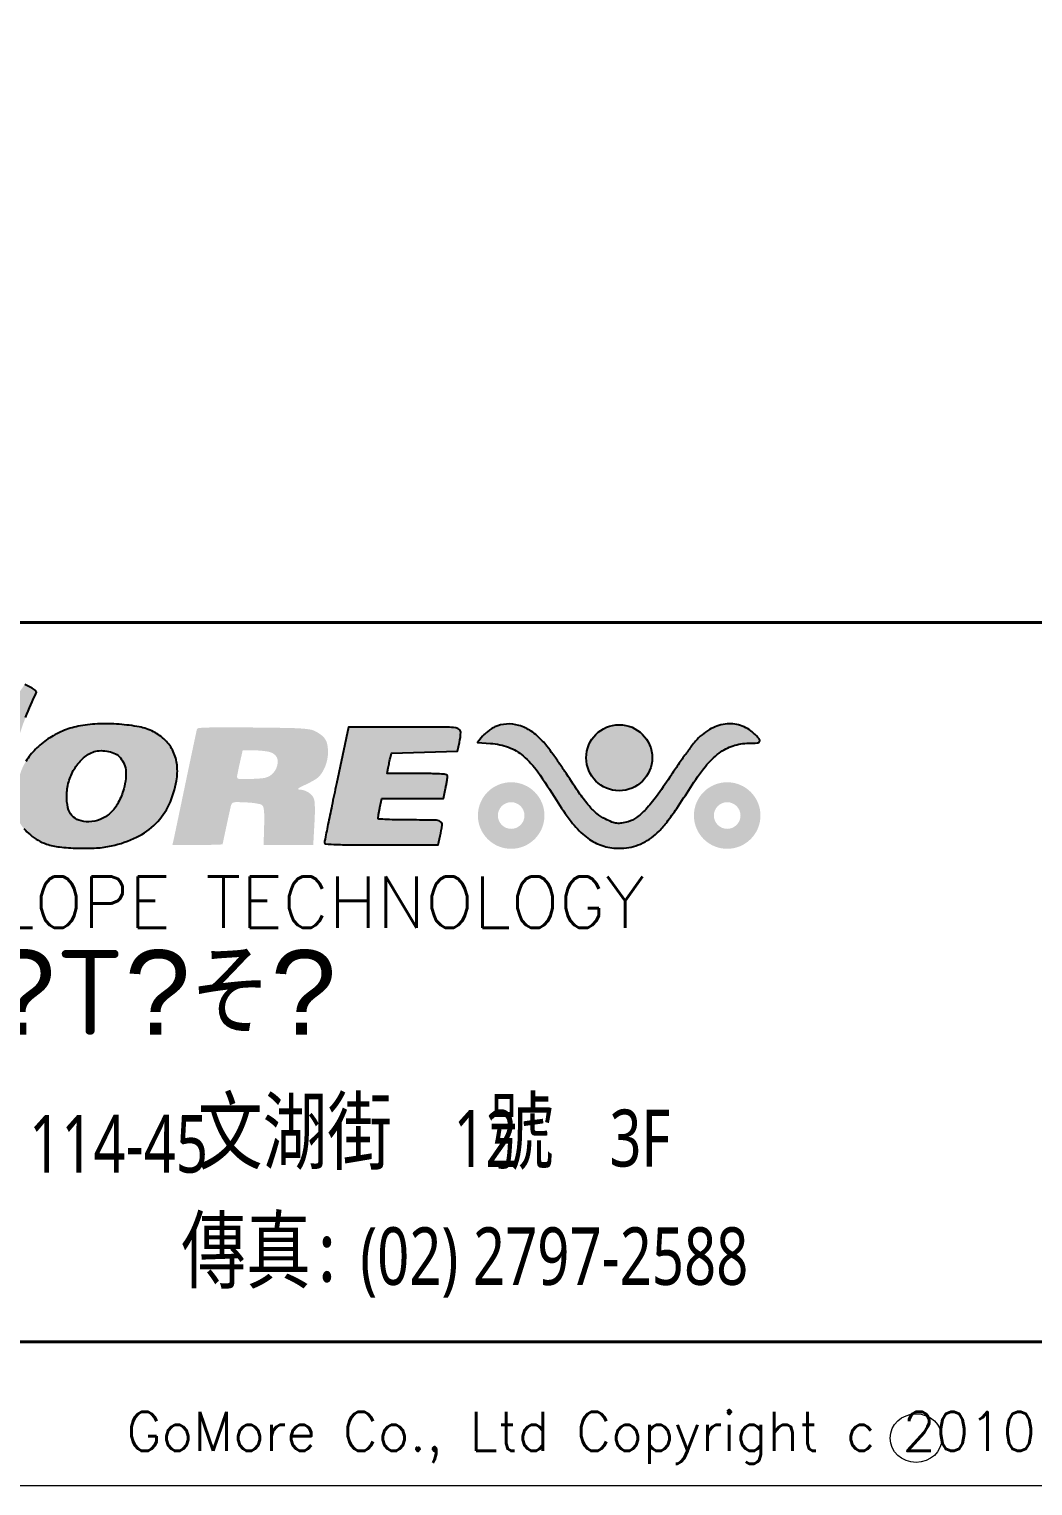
# Model space of a CAD drawing. Extents: x -3378 to 102197, y -3799 to 48702.
# Drawn here: x 16441 to 19730, y 14539 to 19311 of the extents above; entities that cross this region are included whole.
import ezdxf

# ---------------------------------------------------------------- set-up
doc = ezdxf.new("R2010")
doc.units = 0
for name, color, linetype in [('(圖框)', 7, 'Continuous'), ('0-蝶翼', 7, 'Continuous'), ('Border', 254, 'Continuous'), ('TITLEBLOCK', 3, 'Continuous')]:
    doc.layers.add(name, color=color, linetype=linetype)
doc.styles.get("Standard").update_dxf_attribs({"font": 'romans.shx', "bigfont": 'chinese.shx'})
doc.styles.add('TITLE_BLOCK', font='romans.shx', dxfattribs={"width": 0.8, "bigfont": 'stsl.shx'})
doc.styles.add('型式1', font='')
doc.styles.add('型式2', font='', dxfattribs={"width": 0.75})
doc.styles.get('型式1').set_extended_font_data('PMingLiU')
doc.styles.get('型式2').set_extended_font_data('Microsoft JhengHei')

# ---------------------------------------------------------------- blocks, each defined once
blk = doc.blocks.new('GM-LOGO')
h = blk.add_hatch(color=1)
h.dxf.hatch_style = 1
edge = h.paths.add_edge_path()
edge.add_arc((62.51021886578351, 0.9100831853703923), 1.628770914556095, 114.4293577309714, 122.3325826909659)
edge.add_arc((63.33098036506094, -0.3865912617466716), 3.163376421027187, 122.3326667353913, 127.1418268453277)
edge.add_arc((63.33079596968476, -0.3863445978983679), 3.163068458479567, 127.1418620522722, 131.9512512444216)
edge.add_arc((62.30444284755929, 0.7554878098211606), 1.627756770705669, 131.9512412522752, 139.8578998708252)
edge.add_line((61.06010760000001, 1.804879012499999), (60.73826298750001, 1.423245487500001))
edge.add_line((60.73826298750001, 1.423245487500001), (61.57101183750001, 1.359790087500002))
edge.add_arc((61.25386043292319, -2.802255323387857), 4.174111524111177, 69.63714551689083, 85.6424339601893, ccw=False)
edge.add_arc((61.65529544079271, -1.720676514734996), 3.020437919982954, 49.240197397474674, 69.63710004829261, ccw=False)
edge.add_arc((59.95768209810435, -3.690172168461081), 5.620592567560572, 35.391954785040184, 49.240196626888576, ccw=False)
edge.add_arc((38.69251951816857, -18.79800752058943), 31.70610250273285, 31.543362932253274, 35.39190243201148, ccw=False)
edge.add_arc((79.73659740145756, 6.396576778132124), 16.45387473225916, 211.543342027069, 217.2437838025885)
edge.add_arc((71.0665711393335, -0.1947726389683924), 5.562812225591988, 217.2438438705391, 230.0411753947616)
edge.add_arc((69.76957598372178, -1.74272918621646), 3.543315777006739, 230.041174523955, 246.6696504901989)
edge.add_arc((69.615008209488, -2.101120979707456), 3.15301349101872, 246.6695634143364, 264.8188133809331)
edge.add_arc((69.67596386059768, -1.428905464573551), 3.827987038786568, 264.8187866398949, 274.47108140049)
edge.add_arc((69.71676258145732, -1.950716260263589), 3.304583712367262, 274.4711451452887, 285.2485513361171)
edge.add_arc((69.72498631763857, -1.980884576746641), 3.273314603711415, 285.2485559202804, 296.0810725664444)
edge.add_arc((69.5484923861475, -1.620308581869046), 3.674768406694667, 296.0810340900405, 306.0133371479397)
edge.add_arc((69.64080339731251, -1.74730722336921), 3.517765292987238, 306.0133908719487, 316.3715970938063)
edge.add_arc((66.7653306656837, 0.9936809044426829), 7.490341201278322, 316.3716354975842, 322.2575969988179)
edge.add_arc((60.62896118978031, 5.743660914863517), 15.25032447730363, 322.2576076815528, 326.2019180357177)
edge.add_arc((12.26618840972134, 38.11740370694447), 73.4484087528472, 326.201896768481, 327.4312232235406)
edge.add_arc((87.4316485611031, -9.895219945204344), 15.7427255023681, 141.5003700642062, 147.4312216082465, ccw=False)
edge.add_arc((78.86858861257339, -3.083947680524302), 4.801088259903119, 127.13542264817659, 141.5003432222978, ccw=False)
edge.add_arc((77.79873980777641, -1.671173924866112), 3.028940932564189, 108.251375308088, 127.13538135177359, ccw=False)
edge.add_arc((77.84937390434614, -1.824717970582426), 3.190618345053026, 90.08957835249538, 108.2513544521585, ccw=False)
edge.add_arc((77.83228645548245, 9.10308521587681), 7.737198200940957, 270.0895968732747, 274.0084753871094)
edge.add_arc((78.36101304161014, 1.557981552705717), 0.1735918461075655, 274.0084837317805, 334.1074347710899)
edge.add_arc((78.38535337836953, 1.546166379185604), 0.1465354176871428, 334.1074502154303, 401.9840468345527)
edge.add_arc((74.02622045443543, -2.376623428239895), 6.010861442199006, 41.98408997058426, 46.67664599664306)
edge.add_arc((76.66835267273021, 0.4248503831351296), 2.160002034901543, 46.67664782405221, 72.47762019708172)
edge.add_arc((76.64970443904694, 0.3657923486907126), 2.221934320896881, 72.4775724335494, 97.73756659643713)
edge.add_arc((76.7047392043698, -0.03925683421630666), 2.630705242034371, 97.73755609565154, 120.6475470141357)
edge.add_arc((77.24156201306216, -0.9452591070505361), 3.683804879444266, 120.6475370004634, 138.4485172316461)
edge.add_arc((77.81711510214653, -1.455393245792859), 4.452894079636899, 138.4484682634866, 143.5499293006838)
edge.add_arc((107.2042025583736, -23.16109723771489), 40.9869671477315, 143.5499199044096, 144.5475477161034)
edge.add_arc((110.5748150071269, -25.56110038293954), 45.12472540271312, 144.5475617209642, 145.6047759454907)
edge.add_arc((114.7583911332745, -28.42509215274251), 50.19471140458889, 145.604823414393, 146.5809084124448)
edge.add_arc((46.16721855915656, 16.83523805779421), 31.9834270864933, 323.9371909807687, 326.5809301591324, ccw=False)
edge.add_arc((65.16174632960995, 3.003069444123857), 8.486172485593299, 316.84462029839193, 323.93717697888104, ccw=False)
edge.add_arc((68.15911574814412, 0.1927483033964879), 4.377385761371887, 306.70020884436593, 316.84455731167145, ccw=False)
edge.add_arc((69.79927907096099, -2.007683391011867), 1.632930375093901, 285.52366887323865, 306.7002198465949, ccw=False)
edge.add_arc((69.23897446920672, 0.00947642223594114), 3.726462070322964, 279.0981297600185, 285.5236569897145, ccw=False)
edge.add_arc((69.65487351591352, -2.587604154293742), 1.096291061047049, 263.1176449024557, 279.0980738340946, ccw=False)
edge.add_arc((69.67222954068785, -2.443807807224769), 1.241131045258114, 248.3662953384549, 263.1176593237935, ccw=False)
edge.add_arc((71.25988913391072, 1.559275246534222), 5.547560763626221, 243.5119844243016, 248.3662735440672, ccw=False)
edge.add_arc((69.97499055622932, -1.019188723966246), 2.666685757298521, 230.2497173437997, 243.511930482337, ccw=False)
edge.add_arc((70.86901954071082, 0.05575051965705047), 4.06482101633896, 220.5793223809798, 230.2496904519558, ccw=False)
edge.add_arc((74.63625721124042, 3.282304544760553), 9.024934981074873, 214.5625780211815, 220.579314855271, ccw=False)
edge.add_arc((113.7907193703541, 30.25533370026448), 56.57087286005753, 213.0130123654885, 214.5624958173862, ccw=False)
edge.add_arc((43.10078752038742, -15.67404174821307), 27.72962532377024, 33.01295813720427, 34.54296190335805)
edge.add_arc((42.17475367727789, -16.31149389473195), 28.85385124302111, 34.54293547158819, 36.02802129035084)
edge.add_arc((44.77838632350622, -14.41789359538933), 25.63443746871949, 36.02801357411848, 37.4982031094553)
edge.add_arc((61.64955255118414, -1.473031049681917), 4.369308355328624, 37.49818228414684, 42.94071637590544)
edge.add_arc((61.70791237259832, -1.41872514129637), 4.289590098718009, 42.94074297437197, 55.70448924080183)
edge.add_arc((62.57903362050341, -0.1415018648091619), 2.743578608940781, 55.70457953574682, 73.54451361019315)
edge.add_arc((62.71745109979008, 0.3271229649722409), 2.254939038644295, 73.54452368981386, 93.4720441487828)
edge.add_arc((62.70857579434244, 0.473396046671263), 2.108396944090354, 93.47203071723023, 114.4292834691642)
at = {"layer": 'Border', "linetype": 'Continuous', "lineweight": 0, "ltscale": 2}
h = blk.add_hatch(color=152, dxfattribs=at)
h.paths.add_polyline_path([(18.81831273750001, -3.6934425, 0.08054321042648395), (19.67601208431597, -2.49141389143443, 0.01496690228765336), (19.89644314251771, -2.00961424498329, 0.03602096335131273), (20.0224213875, -1.638366300000001, 0.035905002932791), (20.09403641607224, -1.25216839311631, 0.01478493314468489), (20.13766030046057, -0.7214050227782813, 0.02369810447839793), (20.14135995140313, 0.01098197712464, 0.05389230979775434), (20.05876902385111, 0.5573919935309242, 0.064831907571668), (19.8746867659103, 1.008837859538328, 0.05101214548732691), (19.56812665909152, 1.43952413415634, 0.04993692480367391), (19.20319917108046, 1.779810829602443, 0.04548676502131204), (18.76686933027642, 2.053227648996568, 0.03996747159709242), (18.23681995941072, 2.270466892636389, 0.02505801266044829), (17.58870016991818, 2.442165027353795, 0.03437537913918401), (16.87523753819229, 2.542808824456998, 0.01446202769520244), (15.90833891243386, 2.583920447387143, 0.01457089643535453), (14.92775719258475, 2.568653221020249, 0.03053205716505433), (14.17101565732935, 2.488325717219478, 0.04253966848553132), (13.12741784608434, 2.219820192172907, 0.05264319280589435), (12.22097315360284, 1.790818348819332, 0.05499796734965253), (11.45582103983199, 1.200505240417808, 0.05380744060526352), (10.83139546746489, 0.4535416278214939, 0.03363134673842536), (10.46017853010122, -0.1925033109805518, 0.03898101003384807), (10.19953608750001, -0.852001425000001, 0.03889632265838591), (10.04400387070538, -1.545255625993807, 0.03322171871767758), (9.986745760251836, -2.292030899276131, 0.1084106351436317), (10.2563770415095, -3.583174200976654, 0.1348316958511402), (11.03399502585958, -4.525554628738977, 0.1051911450259479), (12.35527193442391, -5.089235715835141, 0.04890923605608977), (14.21957672900419, -5.268551326300742, 0.04649291939253467), (16.08588268585044, -5.091148490021467, 0.07089863741388078), (17.623112005038, -4.565896770194197, 0.08004233740948276)])
h.paths.add_polyline_path([(13.25197438621518, -2.583404948961732, -0.09891881778065818), (13.2784990601599, -1.321742916238822, -0.08975232562701674), (13.80783486377933, -0.06005428285660486, -0.1401707886427105), (14.69072081048787, 0.7080747425255396, -0.06607930627171495), (15.17146905445685, 0.8596945775367608, -0.06174874314512765), (15.68661399789266, 0.8855774215418322, -0.06592113988283764), (16.15787354934594, 0.7876954541155889, -0.1048174608514543), (16.50869470406798, 0.574860089802339, -0.1331043565334617), (16.84930257736977, 0.02174528526244401, -0.0805129620724341), (16.9470741537221, -0.7462676056152517, -0.06911848098194501), (16.79484279531127, -1.622207740830959, -0.05683686830313951), (16.40435371397325, -2.488136317715696, -0.08595970649155983), (15.87838123092763, -3.101689609578987, -0.09197609454999699), (15.18810426264739, -3.48524201747458, -0.09920928112471172), (14.45077453162028, -3.57861277854466, -0.1195042578702791), (13.78723151613406, -3.366289511345645, -0.2149861602516861)], flags=16)
h.paths.add_polyline_path([(23.16689055065711, -2.991102654165129, -7.39228266796139e-05), (23.36559089945109, -2.064937410099187, 0.0004947999333730131), (23.55982325927928, -1.155867733628494, 0.0007970440743843177), (23.72336316935815, -0.3806517093217074, 0.000114994697905813), (23.86738284664764, 0.3082533661684757, 0.05484587614065918), (23.87174827495548, 0.3534561033472308, 0.3616478537251331), (23.85133077172711, 0.377338948421464, 0.007589380523956964), (23.6861192497818, 0.4030281192919425, 0.01397330656030665), (23.48250515514448, 0.425750201218996, 0.00849925081132037), (23.24084623742954, 0.4417692884218134, -0.02331823028580952), (22.95202404549215, 0.4695295582611259, -0.01283489030797763), (22.60251976860349, 0.528847229339128, -0.01280088884032242), (22.24965450579617, 0.607527373577188, -0.01998966873717349), (21.95140711275116, 0.6948938273608114, 0.001717855898713449), (21.69584252884738, 0.7800105725425581, 0.002643051959064978), (21.4740169273519, 0.8517472671579931, 0.0008670856764571334), (21.28173600089994, 0.9124417592801777, 0.07615254052801046), (21.25201052517664, 0.9169954875000315, 0.3502008617407821), (21.23221185779306, 0.9011900593042732, 0.0001900219650616257), (21.05029580238653, 0.09899268605582989, 0.002143935282309055), (20.85087982642088, -0.7998062834341404, 0.001291166634678263), (20.62165817677459, -1.867583186851387, -0.0004522294706624607), (20.39131762064432, -2.949414333830713, -0.0006777049114363566), (20.18839318255613, -3.892018070623319, -0.0002668870070246875), (20.01261135951538, -4.701109495502742, -0.0154550931451168), (19.9756692025027, -4.84862950367318, 0.3018851669708646), (20.0093402655063, -4.953712194878257, 0.1331347215402597), (20.14947266013178, -5.014555611346466, 0.0333201078511749), (20.4811377966102, -5.040577021951588, 0.0029202378549834), (21.32481026542524, -5.045504512533466), (22.72963308750002, -5.045504512500006), (22.79407504246353, -4.736132549170822, -0.001289815849777475), (22.83885469285809, -4.523898955392692, -6.484359862497625e-05), (22.99048503170042, -3.814762192164576, -0.0001020253759064183)])
h.paths.add_polyline_path([(28.87442159751797, 1.675896607846735, 0.008205812334467103), (28.76678058675211, 1.695701998225903, 0.01209395994990729), (28.63594698823053, 1.714321045456984, 0.00851414771129741), (28.48803673294501, 1.729183545129665), (28.10919251250002, 1.760745487499999), (27.36897648749999, -1.641769875000001), (26.628760575, -5.044285349999999), (25.07429064793396, -5.044894880403231, -0.002561967800487582), (24.13493195427787, -5.040449980577105, -0.03020289793982232), (23.77073615667754, -5.014825553986253, -0.17542227243504), (23.56217728354753, -4.906792682543827, 0.02353945812131923), (23.70311622310345, -4.380930716509251, 0.0004313031791085056), (24.21670091280106, -2.016930547684151, 0.0001808779558195013), (24.75045327000481, 0.4544817786695994, 0.05313527592921044), (24.77251057500007, 0.6614527988687584, 0.3101301835683634), (24.72892776186114, 0.7249600464729689, 0.06975517450583325), (24.59420123624906, 0.7563085142981016, 0.03485718577648379), (24.35683284629431, 0.7609718521708579, 0.00801601610787514), (23.95688307217767, 0.734506894039388, -0.03733363777014752), (23.26330200598554, 0.7293233512472845, -0.0340489648156788), (22.55470063318185, 0.825736508225642, -0.0334362940025917), (21.8530672317419, 1.020032653217754, -0.03302584525264306), (21.1793273119284, 1.307291166377354, -0.02285953704746446), (20.75786112483365, 1.545685265216203, -0.02808694897285547), (20.38896860645818, 1.807171198937109, -0.1723734761204632), (20.26342804734153, 2.008927763103127, 0.03687844509481777), (20.456728150445, 1.948781631456118, 0.004949655923297644), (20.6863178919449, 1.897914261222244, 0.005203454109030955), (20.95465300515227, 1.844154028773147, 0.004867657415744214), (21.2302306104539, 1.794693850334358, 0.08895019096228701), (22.63604705593403, 1.808163608255857, 0.04813368671772059), (24.30240002166857, 2.29312309896644, 0.0422949997204731), (26.09014734263886, 3.18765123253381, 0.03295427431937521), (27.86627295313718, 4.440593589834535, -0.003371902516606562), (28.21356714283311, 4.717726077828015, -0.005574671016735118), (28.51093716129662, 4.946432985545645, -0.001140057020896163), (28.74697651824516, 5.122976973154476, -1.013309380644542), (28.80621516599442, 5.11236861578006, -0.0005679690945031529), (28.71915111864956, 4.663434676214145, -0.003487908556145762), (28.61633599666078, 4.155367871045105, -0.002135138100305092), (28.48831918488165, 3.557435538908717, 0.003741323732710046), (28.36194460478976, 2.957770266692901, 0.005997425231597206), (28.26411499050596, 2.444175403324099, 0.00170398510142098), (28.18642172121372, 1.999105104789319, 0.2433430331914041), (28.20205998577745, 1.949946001722683, 0.2978428047754003), (28.34565559445443, 1.919873140217462, 0.008495116219897878), (28.95385640580227, 2.169521059195997, 0.0171356738447526), (29.56616958325836, 2.458352610968856, 0.03189656688490301), (30.03704437012829, 2.739839124425902, 0.02712583440184647), (30.52123339131617, 3.113148979708527, 0.01957427520719851), (31.02014465289224, 3.578108430191843, 0.01945619819341473), (31.48565906297972, 4.085321102100231, 0.02525797533825159), (31.86895105733041, 4.586240000600753), (32.20376366249999, 5.072873399999999), (32.5978031112692, 4.884969054457773, -0.04223966241920157), (32.81416746477095, 4.754541757823244, -0.0999169587273619), (32.95235375387688, 4.608457691510516, 0.007708598609937379), (32.25936075068694, 2.989603430820242, 0.02485587587529813), (31.879481348014, 1.913492130074896, 0.01761657706407375), (31.54671927775695, 0.6339314267932785, 0.002407930086316014), (30.9592768903147, -2.064171806705399, -0.0005194291493967347), (30.73485946231273, -3.11397279014594, -0.0007754588177776541), (30.53700512103143, -4.027929723369791, -0.0003154145152450551), (30.3650466212776, -4.813967845228746, -0.02494903774814131), (30.30694728692879, -5.027301609572611, -0.1127519597935888), (30.05246465840827, -5.124521922045776, -0.03120233233938555), (29.70045379833647, -5.152027783322229, -0.003899047890389799), (28.93405568424492, -5.158004512507276, -0.005909759525263267), (28.41880358721133, -5.151914397206038, -0.009349046351091064), (27.97748751398444, -5.133219643068482, -0.004155241751263342), (27.57941369075974, -5.105571263730209, -0.2747527519821757), (27.54288833131568, -5.003080955342039, -0.0004739694105005926), (27.73235720700876, -4.043159133600255, -0.002760127757124508), (27.9540137738575, -2.957184085483835, -0.001709942961284495), (28.22576578480329, -1.683972320506687, 0.001255213945607467), (28.49810119325068, -0.413687560958838, 0.00206535895681693), (28.7211509979665, 0.661496608197556, 0.0002050365077025654), (28.91604049409912, 1.622865295121329, 0.2513507814931459), (28.90498657500001, 1.659519562499998, 0.1478193585705137)])
h.paths.add_polyline_path([(40.46726862991375, -3.692777028141283, 0.0867554819242481), (41.30049858333828, -2.50356989733941, 0.06773809642701172), (41.77166647315974, -0.9954978720386194, 0.06722418274314408), (41.80411997779103, -0.02144612499232679, 0.08507084625169078), (41.56361490060647, 0.8452902125830555, 0.08807188274733643), (41.05734377850041, 1.560328741759129, 0.07801998460817813), (40.3159539317972, 2.093298154649215, 0.07034209986125176), (39.42483437896169, 2.395651001008662, 0.02871369218433571), (38.1534582461413, 2.5608877515896, 0.02831905305845693), (36.78430616450743, 2.581711178097077, 0.03884376716466859), (35.56148308230888, 2.435425491133962, 0.05146261489663435), (34.58848365022817, 2.134924740079875, 0.04754690014061318), (33.66960835528161, 1.63603452113772, 0.0483960882583316), (32.87690033622863, 0.9829261313359297, 0.05822679833737082), (32.2787349314778, 0.2257569592823323, 0.06683877394119771), (31.88655245324645, -0.6552541201735238, 0.04368138682768232), (31.66739637686388, -1.747445361821317, 0.04445463467402359), (31.64420440643198, -2.807752388700827, 0.1015356266516417), (31.85612336497266, -3.575384945090178, 0.06027915667968708), (32.14541211756486, -4.005443421971357, 0.04280353374269455), (32.56206497078986, -4.411630300544534, 0.04172916583428074), (33.05580796846525, -4.752117502569398, 0.04839784203698356), (33.57609744105696, -4.98670504633515, 0.0535710240428256), (34.39029385926619, -5.16862526175375, 0.02102194680531295), (35.54051397004724, -5.250136152606164, 0.02118103499480469), (36.72428699269327, -5.233981102809896, 0.03986772953656921), (37.67196844447741, -5.104590108346247, 0.05911006401823667), (39.25575727748355, -4.555953041112641, 0.08394534055150817)])
h.paths.add_polyline_path([(35.17570888237358, -3.188957634513823, -0.1237177390293041), (34.92498543246251, -2.683812152884684, -0.05727581101839289), (34.85124599113487, -1.949642081821008, -0.06404876854674323), (34.97709728186737, -1.070873097434561, -0.06673682107312844), (35.32075877229033, -0.2657806913262029, -0.07055158214660483), (35.84231910370144, 0.3823747704299727, -0.08813785842646409), (36.48884164020023, 0.8027426870812953, -0.08634113016955694), (36.89132260352685, 0.8963181325710039, -0.05564582919243569), (37.37078334277712, 0.8699241346313222, -0.05604529181751999), (37.8272565815555, 0.7395799227609245, -0.09373938863034262), (38.16090711632853, 0.5223865554082217, -0.08940229396007193), (38.42795304551686, 0.1549565239445805, -0.07827151488127514), (38.56566539458748, -0.2999965688004274, -0.06432738861075236), (38.57076384002295, -0.852609435717536, -0.03629056456917769), (38.44278418478206, -1.51165852737682, -0.05707881559920355), (38.09911145552147, -2.376155658493101, -0.08074404371606514), (37.59640930654291, -3.032568740713099, -0.09139450962789436), (36.96542534539125, -3.44041715524779, -0.09819916195518717), (36.2463943248103, -3.583004512468598, -0.07912669572469307), (35.61390741724418, -3.482277076879324, -0.1378745439324577)], flags=16)
h = blk.add_hatch(color=152, dxfattribs=at)
edge = h.paths.add_edge_path(flags=16)
edge.add_arc((47.44913670235667, 0.05526658090014891), 0.7815434367929351, 48.65211147984178, 70.78130074791147, ccw=False)
edge.add_arc((47.6135692362443, 0.2421222219048467), 0.5326396626651616, 19.16073819238568, 48.652024728837716, ccw=False)
edge.add_arc((47.50958600612489, 0.2059919325812949), 0.6427210414373796, -7.1599426369206185, 19.160685444785372, ccw=False)
edge.add_arc((46.83467418986311, 0.2907728217426673), 1.322937006331155, 337.499987232473, 352.840098614145, ccw=False)
edge.add_arc((47.33330247920253, 0.08423357951057042), 0.7832253893438327, 325.6341374938904, 337.50002183801627, ccw=False)
edge.add_arc((46.85543419816588, 0.4110174009967587), 1.362143138255807, 317.7939116341344, 325.63418555981264, ccw=False)
edge.add_arc((46.8666139363603, 0.400878703015831), 1.347050764598208, 309.92317215927267, 317.7938916426124, ccw=False)
edge.add_arc((47.26901949578905, -0.0799967465675202), 0.7200169279748567, 297.34445351242005, 309.92312834974206, ccw=False)
edge.add_arc((47.08837609089142, 0.2693284264569122), 1.113285431978893, 275.6689967364156, 297.3444476580909, ccw=False)
edge.add_arc((46.23424213562998, 8.873653551461455), 9.759900704459984, 271.28027745773, 275.6690559871345, ccw=False)
edge.add_arc((46.10685973277452, 14.57307443254389), 15.46074491003533, 268.49082541422206, 271.2803045717648, ccw=False)
edge.add_arc((45.70277120201615, -0.7645876829248728), 0.1177606270160671, 179.9999474897539, 268.49084948356494, ccw=False)
edge.add_arc((46.01621170346004, -0.7645879740041188), 0.4312011284600459, 169.4601473710056, 179.9999469834741, ccw=False)
edge.add_arc((66.81865737450687, -4.635090076487149), 21.59065604634877, 168.8268419668871, 169.4600733106987, ccw=False)
edge.add_arc((62.56076999410118, -3.794076356874239), 17.25050524012221, 167.881473702349, 168.8268487023022, ccw=False)
edge.add_arc((71.11663786500128, -5.631188768164829), 26.00138274103699, 167.1863646689792, 167.8814749345503, ccw=False)
edge.add_line((45.76277790000017, 0.1354124249999948), (45.94054522500016, 0.9169954874999995))
edge.add_line((45.94054522500016, 0.9169954874999995), (46.6459903125002, 0.9169954874999995))
edge.add_arc((46.64598920070023, -3.91329960432704), 4.830295091827163, 86.4852808938042, 89.99998681210047, ccw=False)
edge.add_arc((46.59813085720009, -4.692543279095357), 5.611007026986564, 83.34409700800768, 86.48531329116588, ccw=False)
edge.add_arc((46.67105642943773, -4.067664911064799), 4.981887710904174, 80.16102539432609, 83.34417420408482, ccw=False)
edge.add_arc((47.32369177171881, -0.3045853981728577), 1.162633816447618, 70.78132338829079, 80.16113140717152, ccw=False)
edge = h.paths.add_edge_path()
edge.add_arc((44.21221499133537, 1.877403671738175), 1.208682675979789, 162.2389615752867, 167.917186285261)
edge.add_arc((1345.107970106785, -276.6018924168145), 1331.577234629675, 167.9172059695256, 167.9596048459079)
edge.add_arc((440.0309535712476, -83.55450178110728), 406.1412828254192, 167.959645833132, 168.1189280745491)
edge.add_arc((761.4818992162512, -151.183496695352), 734.6293212820344, 168.1189618314511, 168.221177495267)
edge.add_arc((-1729.93135231719, 368.3379355684706), 1810.374118499182, 348.17949493922396, 348.2212062661711, ccw=False)
edge.add_arc((-998.7675522872507, 215.316564906882), 1063.369404756814, 348.1173960420175, 348.1795046654443, ccw=False)
edge.add_arc((-2096.006261838241, 446.1917460090225), 2184.634821589598, 348.09153345538886, 348.117431147768, ccw=False)
edge.add_arc((33.50245377841145, -2.894790760621465), 8.287862257279347, 346.76415101264564, 348.0915647888226, ccw=False)
edge.add_line((41.57015591250013, -4.792379512500016), (41.51061877500013, -5.045504512500013))
edge.add_line((41.51061877500013, -5.045504512500013), (43.09781467500011, -5.045504512500013))
edge.add_arc((43.0978528756807, 39.81189462448494), 44.85739913700122, 269.9999512067616, 270.7773373617579)
edge.add_arc((43.39887426865755, 17.62673253009743), 22.67019491851415, 270.7773002320555, 272.0726294222678)
edge.add_arc((41.08628647449189, 81.52782353365514), 86.61311863764566, 272.0726344781799, 272.366447074556)
edge.add_arc((44.66162428235964, -4.9880634879738), 0.02338629264052447, 272.3663789709457, 360.0000317854211)
edge.add_arc((45.03326457091566, -4.988063498364401), 0.3482539959154575, 168.0006314019376, 179.9999961818076, ccw=False)
edge.add_arc((1339.231734068961, -280.0624264405164), 1323.456557801433, 167.9614879836417, 168.0006782964757, ccw=False)
edge.add_arc((231.0863691627951, -43.74013267781362), 190.3924041489549, 167.7071267639441, 167.9615199204947, ccw=False)
edge.add_arc((104.4961362890108, -16.15549455379314), 60.83161023554887, 167.1117083635292, 167.7071247646082, ccw=False)
edge.add_arc((45.60537028333727, -2.680373592085214), 0.4188532576749688, 144.5922761307922, 167.1117048035114, ccw=False)
edge.add_arc((45.41545309351591, -2.545368362446997), 0.1858404875978428, 103.28320230665798, 144.592168574663, ccw=False)
edge.add_arc((45.56261422516172, -3.16871652232685), 0.8263241541286395, 88.55973851414092, 103.28325761675131, ccw=False)
edge.add_arc((44.88245923285956, -30.22105857811582), 27.88721515049011, 87.39987576203879, 88.55976161957511, ccw=False)
edge.add_arc((45.81773053647362, -9.625750167560224), 7.270681471492038, 84.47358824875738, 87.39986844932702, ccw=False)
edge.add_arc((46.1455852962365, -6.237295088089152), 3.866402315929397, 79.77907531477979, 84.47369312391248, ccw=False)
edge.add_arc((46.29857344951233, -5.388795487654111), 3.004220811268092, 75.02716821553622, 79.77905747184269, ccw=False)
edge.add_arc((47.01257439596793, -2.719044252637264), 0.2406417897068361, 44.870929259361276, 75.02714640230238, ccw=False)
edge.add_arc((47.00596777867827, -2.725620564332896), 0.2499635528100707, 11.556217021246084, 44.87083067638531, ccw=False)
edge.add_arc((45.10421833422515, -3.114479703237439), 2.191061793339696, 4.808731435217112, 11.556224007090577, ccw=False)
edge.add_arc((42.89974466584579, -3.299935505235755), 4.403322629920529, -0.11012348208021194, 4.808765899228376, ccw=False)
edge.add_arc((26.80157345691487, -3.268991064921845), 20.50152358004026, 358.3186120711175, 359.8898669099832, ccw=False)
edge.add_line((47.29426998750012, -3.87053741250001), (47.25977940000018, -5.045504512500013))
edge.add_line((47.25977940000018, -5.045504512500013), (48.82426548750016, -5.045504512500013))
edge.add_line((48.82426548750016, -5.045504512500013), (50.38875146250018, -5.045504512500013))
edge.add_line((50.38875146250018, -5.045504512500013), (50.46443077500021, -3.706394062500006))
edge.add_arc((27.58738089033454, -2.413525603010161), 22.91355320065009, 356.7654397762664, 358.3057563199914)
edge.add_arc((42.94965071448507, -2.867922612201557), 7.544564593979624, 358.3057581180947, 361.8319204886591)
edge.add_arc((45.91556426044656, -2.773059213776133), 4.577134354450217, 1.831898136554666, 6.129723642795827)
edge.add_arc((49.83101456584075, -2.352563194673156), 0.6391693982716309, 6.129675487327593, 24.49549831507365)
edge.add_arc((49.76446431801673, -2.382885353345227), 0.7123019409043533, 24.49548206174346, 44.818486488558)
edge.add_arc((49.51536742819633, -2.630410001240573), 1.063468157721379, 44.81852704369428, 59.86953810371487)
edge.add_arc((49.4545582503913, -2.735184256892655), 1.184610226187946, 59.86957070590972, 74.12011746308349)
edge.add_arc((49.45850268823983, -2.721313141397655), 1.170189184871381, 74.12004266335241, 88.50208445120889)
edge.add_arc((49.49036026792828, -1.503029705851791), 0.04851071038960691, 204.0098237961399, 268.5020167375852, ccw=False)
edge.add_arc((49.48123414593579, -1.507094772998439), 0.03852017118852803, 127.89771422762169, 204.0098499010265, ccw=False)
edge.add_arc((49.95412254666837, -2.114597432936261), 0.8083791981401887, 116.5630545757746, 127.89768097565141, ccw=False)
edge.add_arc((53.06905298616698, -8.344979173048099), 7.77404128228009, 114.41459800120569, 116.5631267892388, ccw=False)
edge.add_arc((47.35912344016458, 4.233954712236969), 6.040185916906255, 294.4146605944277, 297.0567957043102)
edge.add_arc((47.33058236210024, 4.289808863320825), 6.102909749806693, 297.0568976274643, 299.6786381297563)
edge.add_arc((47.69021727428003, 3.658748158184469), 5.376566247314915, 299.678675129424, 302.281625057655)
edge.add_arc((50.08641774937394, -0.1343578068074542), 0.8899829617293699, 302.2815874441549, 312.1233027886639)
edge.add_arc((49.672601510307, 0.3232468278646543), 1.506948018591445, 312.1233179156472, 327.4654827169855)
edge.add_arc((48.98877166564068, 0.7594717384840983), 2.318067879708881, 327.4655272289326, 338.5765496056032)
edge.add_arc((48.78246956659223, 0.8404135360227833), 2.539680448495781, 338.5766447693812, 349.2122673085593)
edge.add_arc((48.90025292186408, 0.8179679667314836), 2.41977747793755, 349.2123446985838, 360.2408248395614)
edge.add_arc((48.75204810930006, 0.8173450592127445), 2.567983599541562, 0.2408242015006784, 10.32089750816592)
edge.add_arc((50.33818963301565, 1.106194365088303), 0.9557556830366791, 10.32084571629742, 31.39900134083275)
edge.add_arc((50.32590482312969, 1.098695463788491), 0.9701483921092618, 31.39902731314633, 52.28173261049131)
edge.add_arc((49.27371976562722, -0.2617770978569105), 2.690026000028353, 52.28174373285105, 62.03858749289626)
edge.add_arc((49.99821595337789, 1.103019494134539), 1.144851426209472, 62.03856839134014, 80.58336355641731)
edge.add_arc((49.296195280456, -3.129875463871567), 5.435566139484413, 80.58329445327503, 86.42367835706773)
edge.add_arc((48.37561211308332, -17.85906320887815), 20.19349434759212, 86.42364375468223, 89.09831848873624)
edge.add_arc((42.96213233910589, -361.8278644071925), 364.2048923579894, 89.09833598152598, 89.42377579041421)
edge.add_arc((43.67715451001141, -290.7659990776671), 293.1394298555711, 89.4238399371486, 89.78411550196164)
edge.add_arc((44.67656871629117, -25.53354157802828), 27.90508943179511, 89.78420039916456, 91.80806390439214)
edge.add_arc((44.42785494817292, -17.65464561717147), 20.02226886422814, 91.8080653390973, 93.6133034240004)
edge.add_arc((43.17343789891618, 2.210139336839116), 0.1179164908764531, 93.61329688022599, 162.2388916661918)
edge = h.paths.add_edge_path()
edge.add_arc((525.6780223529684, -101.1455532015921), 484.253637862577, 168.0884844875908, 168.2553297680578)
edge.add_arc((309.2519228531765, -56.14977050284059), 263.1996240891282, 168.255349430681, 168.5186807174398)
edge.add_arc((1067.61290391191, -210.1812799068912), 1037.045269861747, 168.5187512335492, 168.5774221104889)
edge.add_arc((51.63578938704115, -4.907693548009203), 0.5382788120415243, 168.5775163907594, 179.999932354768)
edge.add_arc((51.17238541250756, -4.907692856024586), 0.07487483750757916, 180.0000432161586, 266.5723590624361)
edge.add_arc((53.09776149839581, 27.23806143579403), 32.27823789266201, 266.5723532738663, 267.795950315057)
edge.add_arc((53.1000885754482, 27.29853853879794), 32.33875975049126, 267.7959511998403, 269.6163144241775)
edge.add_arc((54.67816938219143, 262.9761202630319), 268.0216247755326, 269.6163519964708, 270.0000041777243)
edge.add_line((54.678188925, -5.045504512500006), (58.258867275, -5.045504512500006))
edge.add_line((58.258867275, -5.045504512500006), (58.39068892500001, -4.4744218875))
edge.add_arc((51.43759622650401, -2.869460752783819), 7.135923087998346, 347.002243750243, 352.61908467406)
edge.add_arc((58.29782619756446, -3.758125626640187), 0.2183743520759125, 352.619107151713, 422.0638092440179)
edge.add_arc((58.05745513049486, -4.211415748502681), 0.7314534731306067, 62.06383746588154, 89.30523865885776)
edge.add_arc((56.49740330354044, -132.8714527398727), 129.4009482274172, 89.30530059907662, 89.9999525026518)
edge.add_arc((56.49749624210208, 44.12370173097956), 47.59420624348172, 269.01086905886586, 270.00001725450693, ccw=False)
edge.add_arc((55.98862160367368, 14.64927916207566), 18.11539115251059, 266.97643134419855, 269.01083644646553, ccw=False)
edge.add_arc((56.95471478355685, 32.93863839599174), 36.43024843337614, 266.16139001712867, 266.9763617497915, ccw=False)
edge.add_arc((54.51895463963357, -3.36354188101376), 0.04644406463357048, 179.9999925811204, 266.16134982604865, ccw=False)
edge.add_arc((54.89025852254099, -3.363541917175573), 0.4177479475409904, 170.5716811356184, 179.9999942154541, ccw=False)
edge.add_arc((66.91954133200775, -5.361098374845751), 12.61175781762504, 169.7694870605544, 170.5716246983528, ccw=False)
edge.add_arc((65.74686961428185, -5.149443304932369), 11.42013840439613, 168.7111927951337, 169.7695529108397, ccw=False)
edge.add_arc((70.4008885994107, -6.078448674836496), 16.16597275581614, 167.8955820339991, 168.7112413073147, ccw=False)
edge.add_line((54.594332775, -2.688541875000002), (54.71615497499999, -2.120504512500002))
edge.add_line((54.71615497499999, -2.120504512500002), (56.660051925, -2.120504512500002))
edge.add_line((56.660051925, -2.120504512500002), (58.60394876250001, -2.120504512500002))
edge.add_line((58.60394876250001, -2.120504512500002), (58.73197972500003, -1.482991650000002))
edge.add_arc((43.43057895993178, 1.589975402639149), 15.60692128127252, 348.6443961314272, 349.5980215820031)
edge.add_arc((47.06435481226243, 0.9229220677173284), 11.91242712149767, 349.5980261430957, 350.7657040257158)
edge.add_arc((47.0693298537719, 0.9221000412111806), 11.9073846423406, 350.7657666670625, 351.7468936017821)
edge.add_arc((58.22139817038551, -0.6954907622122384), 0.6386124046151298, 351.746938542432, 359.9999203484124)
edge.add_arc((58.77963896278248, -0.6954916681760074), 0.08037161221754224, 1.295741648673277e-05, 80.0562204417055)
edge.add_arc((58.20853588448927, -3.953106150932509), 3.387668218858646, 80.05633638184916, 85.50917788789107)
edge.add_arc((57.83876745951905, -8.661089299824953), 8.110149983604787, 85.50917139202858, 89.29905630552268)
edge.add_arc((56.95039322458022, -81.26529722368561), 80.71979271121609, 89.29898082154766, 90.00004979292868)
edge.add_line((56.950323075, -0.5455045124999991), (55.04063557500001, -0.5455045124999991))
edge.add_line((55.04063557500001, -0.5455045124999991), (55.11256065000001, -0.1798795125000012))
edge.add_arc((65.10138755040497, -2.144849509808943), 10.18026374592417, 167.9488320452538, 168.8710599345694, ccw=False)
edge.add_arc((71.16247089575394, -3.438829513280672), 16.37793391854953, 167.3030008878083, 167.948837204928, ccw=False)
edge.add_arc((70.35822776410912, -3.257631858342011), 15.55353134398495, 166.6514274876219, 167.3029933367891, ccw=False)
edge.add_arc((60.88321681300765, -1.009359567532763), 5.815432925046302, 165.29345300723, 166.651347091932, ccw=False)
edge.add_line((55.2583047375, 0.4669954875000002), (55.33212374999999, 0.7482454875000002))
edge.add_line((55.33212374999999, 0.7482454875000002), (57.4048054125, 0.8044954874999988))
edge.add_line((57.4048054125, 0.8044954874999988), (59.47748696250002, 0.8607454875000009))
edge.add_line((59.47748696250002, 0.8607454875000009), (59.60794916250001, 1.423245487500001))
edge.add_arc((56.7207294338762, 2.092888620273077), 2.963858918137747, 346.9420615999593, 359.2746345868256)
edge.add_arc((59.435180751648, 2.058522189606766), 0.2491900602274692, 359.274542828457, 434.4010558508996)
edge.add_arc((58.96258997626082, 0.3657814116625251), 2.006663639629307, 74.40098204864255, 89.70937919134444)
edge.add_arc((56.18263442410564, -547.6927289046251), 550.072224392155, 89.70937710631469, 89.9999811442584)
edge.add_line((56.18281544999999, 2.379495487499998), (52.60562021250001, 2.379495487499998))
edge.add_line((52.60562021250001, 2.379495487499998), (51.85156545000001, -1.195192912500001))
h = blk.add_hatch(color=152, dxfattribs=at)
edge = h.paths.add_edge_path(flags=17)
edge.add_arc((62.86605857150596, -3.189094100655407), 0.8395445771323016, 0, 360)
edge = h.paths.add_edge_path()
edge.add_arc((62.86605857150596, -3.189094100655407), 2.097289941877308, 0, 360)
edge = h.paths.add_edge_path(flags=17)
edge.add_arc((76.48227521332319, -3.189094100655407), 0.8395445771323016, 0, 360)
edge = h.paths.add_edge_path()
edge.add_arc((76.48227521332319, -3.189094100655407), 2.097289941877308, 0, 360)
edge = h.paths.add_edge_path()
edge.add_arc((69.67416689241443, 0.4538060755510323), 2.079844919465114, 0, 360)
for points in [[(32.25935587499998, 2.989591537500001, -0.007567), (32.93917042500001, 4.578905362499999, 0.267499), (32.933138625, 4.6370124, 0.053471), (32.8606205625, 4.7175526125, 0.043502), (32.74494659999999, 4.8043935, 0.028021), (32.597802675, 4.8849692625), (32.20376366249999, 5.072873399999999)], [(32.14541002499999, -4.005441000000008, 0.042799), (32.56201485, -4.411589175, 0.041734), (33.055812, -4.752119812499998, 0.048397), (33.57609243749999, -4.986703349999999, 0.053571), (34.39028823749999, -5.168624625, 0.021005), (35.53957912499999, -5.250109275000007, 0.021198), (36.72429997500001, -5.233980375000005, 0.039865), (37.671917175, -5.104601325000004, 0.059112), (39.25575945, -4.555951987500002, 0.083942), (40.467228525, -3.692817224999999, 0.08676), (41.30050657500001, -2.503552837499999, 0.067737), (41.77166535000001, -0.9955045125000019, 0.067225), (41.80411946250001, -0.02144103750000426, 0.085073), (41.56360301250001, 0.8453154374999983, 0.08807000000000001), (41.0573372625, 1.560335174999999, 0.07802100000000001), (40.31593515, 2.093307637500001, 0.070341), (39.42482816250001, 2.395652174999999, 0.028713), (38.1534827625, 2.560885987499997, 0.02832), (36.78428497499999, 2.581710299999997, 0.038843), (35.5614861375, 2.435426100000001, 0.051462), (34.58849771249999, 2.134930724999997, 0.047554), (33.6694915125, 1.635955875000001, 0.04839), (32.8768921125, 0.9829178999999968, 0.058225), (32.27874446250001, 0.2257724249999988, 0.06684)]]:
    blk.add_lwpolyline(points, format="xyb")
for points in [[(51.85156545000001, -1.195192912500001, 0.000728), (51.562519425, -2.575397137500001, 0.001149), (51.31901418750002, -3.760298775000003, 0.000256), (51.108171975, -4.801091737500006, 0.049881), (51.097510575, -4.9076929125, 0.396798), (51.16790880000002, -4.982433749999998, 0.005339), (51.85639091249999, -5.016297037499999, 0.007943), (52.8835312125, -5.039496112500007, 0.001674), (54.678188925, -5.045504512500006), (58.258867275, -5.045504512500006), (58.39068892500001, -4.4744218875, 0.024513), (58.51439111249999, -3.786179062499997, 0.312637), (58.40013195, -3.565198462500003, 0.119426), (58.066324425, -3.480016050000003, 0.003031), (56.49751057500001, -3.470504512500003, -0.004316), (55.67589011250001, -3.463412400000003, -0.008877), (55.03309379999999, -3.44089395, -0.003556), (54.51584535000001, -3.40988175, -0.394724), (54.472510575, -3.363541875000003, -0.041162), (54.4781538, -3.295109137500003, -0.0035), (54.50829581249999, -3.121138575000003, -0.004618), (54.54767756250001, -2.913898949999997, -0.003559000000000001), (54.594332775, -2.688541875000002), (54.71615497499999, -2.120504512500002), (56.660051925, -2.120504512500002), (58.60394876250001, -2.120504512500002), (58.73197972500003, -1.482991650000002, 0.004161), (58.7810041875, -1.227902737500003, 0.005095000000000001), (58.8224014875, -0.9886893750000034, 0.004281), (58.85339692500003, -0.7871607000000012, 0.036026), (58.86001057500002, -0.695491650000001, 0.364248), (58.793517675, -0.6163274250000015, 0.023797), (58.47378828750001, -0.5758384500000027, 0.016538), (57.93798273749999, -0.5515462125000035, 0.003059), (56.950323075, -0.5455045124999991), (55.04063557500001, -0.5455045124999991), (55.11256065000001, -0.1798795125000012, -0.004024), (55.1454811875, -0.01936170000000459, -0.002818), (55.18504203750001, 0.1609602749999972, -0.002843), (55.22489842499999, 0.333284512499997, -0.005925), (55.2583047375, 0.4669954875000002), (55.33212374999999, 0.7482454875000002), (57.4048054125, 0.8044954874999988), (59.47748696250002, 0.8607454875000009), (59.60794916250001, 1.423245487500001, 0.053863), (59.68435083750001, 2.055367125, 0.34007), (59.502188475, 2.298533962499999, 0.06689500000000001), (58.97276831250002, 2.372419237499997, 0.001268), (56.18281544999999, 2.379495487499998), (52.60562021250001, 2.379495487499998)], [(61.83660645, 2.3930332875, 0.034498), (61.63909852500001, 2.286325912500001, 0.020987), (61.420965075, 2.135073262500001, 0.020988), (61.21629078750001, 1.966073287500002, 0.034513), (61.06010760000001, 1.804879012499999), (60.73826298750001, 1.423245487500001), (61.57101183750001, 1.359790087500002, -0.06995), (62.706302325, 1.111006687500002, -0.08923400000000001), (63.62730720000002, 0.5671641375000007, -0.060498), (64.53964046250002, -0.434912062500004, -0.016794), (65.71387035000001, -2.211159262500001, 0.024878), (66.63819971250001, -3.561433650000001, 0.055897), (67.4939277, -4.458702599999995, 0.072683), (68.36630973750002, -4.996331887500002, 0.07935700000000001), (69.330273525, -5.241251587499999, 0.042141), (69.97437810000002, -5.245243200000001, 0.04706), (70.5858906375, -5.138958712500003, 0.047301), (71.16407448750002, -4.920886912500006, 0.043365), (71.7091590375, -4.592755799999999, 0.045227), (72.18706713750001, -4.174489462500002, 0.025688), (72.6884733375, -3.591250087500001, 0.017212), (73.30202797499999, -2.739603487499998, 0.005364), (74.16453183750002, -1.420727625000001, -0.025884), (75.11119987500001, -0.09522247499999992, -0.062761), (75.9701669625, 0.743531962499997, -0.082584), (76.8501160875, 1.205385862499998, -0.079412), (77.84438557499999, 1.365896475, 0.017101), (78.37314783750003, 1.384814362499998, 0.268412), (78.51717877499999, 1.4821765875, 0.305142), (78.49427771250004, 1.644187387500001, 0.020478), (78.1503622875, 1.996237125, 0.113056), (77.31868241249998, 2.484627074999999, 0.110666), (76.3505523, 2.567496262500001, 0.100298), (75.36372266249998, 2.223989662499999, 0.077828), (74.48474970000001, 1.498181962499999, 0.022263), (74.23531886249998, 1.190169337499999, 0.004353), (73.81633623750002, 0.6124565249999989, 0.004613), (73.33967002500003, -0.07022317499999886, 0.004259000000000001), (72.86265292500002, -0.7799086124999981, -0.011536), (72.021730725, -1.992502349999999, -0.030957), (71.35242198750001, -2.8012960125, -0.044292), (70.77516435000001, -3.316923449999997, -0.092664), (70.23631072500001, -3.581044425000005, -0.028044), (69.82822440000001, -3.670102912500003, -0.069841), (69.52350375, -3.6759956625, -0.064454), (69.21465997500002, -3.597513300000003, -0.021184), (68.78561816250001, -3.405945150000001, -0.057932), (68.2697975625, -3.069439875000004, -0.04222), (67.78176311250002, -2.588416200000001, -0.026259), (67.204159425, -1.837595250000003, -0.006761), (66.35339190000002, -0.5661461249999995, 0.006676000000000001), (65.94171457500002, 0.04932213749999548, 0.00648), (65.50971243750001, 0.6597886499999994, 0.006415000000000001), (65.11604231250001, 1.186725374999998, 0.023752), (64.84814392500002, 1.503522112500001, 0.05575), (64.12493047499999, 2.1250873125, 0.077999), (63.35620807500001, 2.489700037499997, 0.08717000000000001), (62.58088856250001, 2.577922987499999, 0.091699)], [(38.16090630000002, 0.5223873374999997, -0.089404), (38.427956325, 0.1549497374999973, -0.07827100000000001), (38.56566599999999, -0.3000009375000019, -0.064327), (38.5707637125, -0.8526105000000044, -0.036291), (38.44278180000001, -1.5116673375, -0.057078), (38.09911342499998, -2.376151987499998, -0.080743), (37.5964201125, -3.032558549999997, -0.091396), (36.96542775, -3.4404161625, -0.09819800000000001), (36.2464056, -3.583004512500004, -0.079128), (35.6139081, -3.482277300000003, -0.137874), (35.1757107, -3.188959762500001, -0.123718), (34.92498577500001, -2.683813725, -0.057277), (34.85124618750001, -1.949628375, -0.064045), (34.97708699999998, -1.070910224999999, -0.06673899999999999), (35.3207536875, -0.2657892374999982, -0.07055299999999999), (35.84232405, 0.3823794000000014, -0.08813700000000001), (36.48884096250001, 0.8027423999999961, -0.086342), (36.89132602500001, 0.8963183249999993, -0.055634), (37.37068604999999, 0.8699404500000014, -0.056057), (37.8272570625, 0.7395797249999987, -0.093739)]]:
    blk.add_lwpolyline(points, format="xyb", close=True)
blk.add_circle((69.67416689241443, 0.4538060755510323), 2.079844919465114)
blk = doc.blocks.new('GM-LOGO-ALL')
at = {"xscale": 0.8999999999999999, "yscale": 0.8999999999999999, "zscale": 0.8999999999999999}
blk.add_blockref('GM-LOGO', (-0.3016250662500113, -0.4578754837499979), dxfattribs=at)
at = {"layer": 'Border', "color": 152, "linetype": 'Continuous', "lineweight": 0, "ltscale": 2, "style": 'TITLE_BLOCK'}
blk.add_text('約婪\ue7b4\ue19d\ue107м\ue030\ue77dΤ\ue126そ\ue677', height=4.79461341961633, dxfattribs=at).set_placement((-1.719899531946481, -15.76204079830635))
at = {"layer": 'TITLEBLOCK', "color": 12, "style": 'TITLE_BLOCK'}
blk.add_text('BUILDING ENVELOPE TECHNOLOGY', height=2.905826314918989, dxfattribs=at).set_placement((-2.019500449086422, -9.693739887088704))
blk = doc.blocks.new('PLAN-圖框')
at = {"layer": '(圖框)', "color": 240, "linetype": 'Continuous', "lineweight": 40, "flags": 128}
blk.add_lwpolyline([(149.6656750997645, -12894.85162105487), (20200.66864979948, -12894.85162105487)], dxfattribs=at)
at = {"layer": '(圖框)', "color": 1, "linetype": 'Continuous', "lineweight": 40, "flags": 128}
blk.add_lwpolyline([(149.6656750997645, -12894.85162105487), (20200.66864979948, -12894.85162105487)], dxfattribs=at)
at = {"layer": '(圖框)', "color": 52, "linetype": 'Continuous', "lineweight": 0}
blk.add_ellipse((12023.86429421546, -14308.74557515938), major_axis=(44.83463933962408, 0), ratio=0.9417040358744393, dxfattribs=at)
blk.add_ellipse((12023.86429421546, -14308.74557515938), major_axis=(44.83463933962408, 0), ratio=0.9417040358744393, dxfattribs=at)
blk.add_ellipse((12023.86429421546, -14308.74557515938), major_axis=(44.83463933962408, 0), ratio=0.9417040358744393, dxfattribs=at)
blk.add_ellipse((12023.86429421546, -14308.74557515938), major_axis=(44.83463933962408, 0), ratio=0.9417040358744393, dxfattribs=at)
at = {"layer": '(圖框)', "color": 4, "linetype": 'Continuous', "lineweight": 0}
blk.add_3dface([(20499.99999999997, -14391.50837205807), (-2.91038304567337e-11, -14391.50837205807), (-2.91038304567337e-11, 8.731149137020111e-11), (20499.99999999997, 8.731149137020111e-11)], dxfattribs=at)
at = {"layer": '(圖框)', "color": 1, "linetype": 'Continuous', "lineweight": 40}
blk.add_3dface([(149.6656750997645, -14142.06558022447), (20200.66864979948, -14142.06558022447), (20200.66864979948, -249.442791833575), (149.6656750997645, -249.442791833575)], dxfattribs=at)
at = {"xscale": 30.55390929478054, "yscale": 30.55390929478054, "zscale": 30.55390929478054}
blk.add_blockref('GM-LOGO-ALL', (9602.461603908016, -13127.99056668207), dxfattribs=at)
at = {"layer": '(圖框)', "color": 132, "style": '型式2'}
for s, insert, char_height, attachment_point, line_spacing_factor in [('{\\fDFKai-SB|b0|i0|c136|p70;地址:台北市內湖區      文湖街   號}', (9488.504397763361, -13782.92324983302), 109.7548284068881, 4, 0.7257918420670348), ('{\\fDFKai-SB|b0|i0|c136|p70;地址:台北市內湖區      文湖街   號}', (9488.504397763361, -13782.92324983302), 109.7548284068881, 4, 0.7257918420670348), ('{\\fDFKai-SB|b0|i0|c136|p70;地址:台北市內湖區      文湖街   號}', (9488.504397763361, -13782.92324983302), 109.7548284068881, 4, 0.7257918420670348), ('114-45', (10641.47909031106, -13799.47865415027), 99.77711673353465, 5, 0.7345626875197315), ('114-45', (10641.47909031106, -13799.47865415027), 99.77711673353465, 5, 0.7345626875197315), ('12', (11277.29775438347, -13789.35570807799), 98.74951420383445, 5, 0.7345626726756268), ('12', (11277.29775438347, -13789.35570807799), 98.74951420383445, 5, 0.7345626726756268), ('3F', (11545.19134603479, -13789.35570807799), 98.74951420383445, 5, 0.7345626726756268), ('3F', (11545.19134603479, -13789.35570807799), 98.74951420383445, 5, 0.7345626726756268), ('3F', (11545.19134603479, -13789.35570807799), 98.74951420383445, 5, 0.7345626726756268), ('3F', (11545.19134603479, -13789.35570807799), 98.74951420383445, 5, 0.7345626726756268), ('\\f標楷體|b0|i0|c136|p70;傳真:', (10750.08162462295, -13988.90903821081), 109.7216824487049, 4, 0.7257918420670636), ('\\f標楷體|b0|i0|c136|p70;傳真:', (10750.08162462295, -13988.90903821081), 109.7216824487049, 4, 0.7257918420670636), ('\\f標楷體|b0|i0|c136|p70;傳真:', (10750.08162462295, -13988.90903821081), 109.7216824487049, 4, 0.7257918420670636), ('(02) 2797-2588', (11396.74766813009, -14004.3367554381), 99.77711673353465, 5, 0.7345626726755978)]:
    blk.add_mtext(s, dxfattribs=dict(at, insert=insert, char_height=char_height, attachment_point=attachment_point, line_spacing_factor=line_spacing_factor))
at = {"layer": '(圖框)', "color": 52, "linetype": 'Continuous', "lineweight": 0, "insert": (12231.123915754, -14308.36077478112), "char_height": 67.34955379513319, "attachment_point": 6, "line_spacing_factor": 0.7257918420670637}
blk.add_mtext('\\fSimplex|b0|i0|c0|p7;GoMore Co., Ltd Copyright c 2010', dxfattribs=at)
blk.add_mtext('\\fSimplex|b0|i0|c0|p7;GoMore Co., Ltd Copyright c 2010', dxfattribs=at)
blk.add_mtext('\\fSimplex|b0|i0|c0|p7;GoMore Co., Ltd Copyright c 2010', dxfattribs=at)
blk.add_mtext('\\fSimplex|b0|i0|c0|p7;GoMore Co., Ltd Copyright c 2010', dxfattribs=at)
at = {"layer": '(圖框)', "style": '型式1'}
blk.add_attdef('全球人壽', (13776.27115612327, -13971.49430849304), '', height=124.7213959169183, dxfattribs=at)
at = {"style": '型式1', "width": 0.8}
blk.add_attdef('圖號-橫', (17230.33470887071, -13782.18612660712), '', height=103.4377137583717, dxfattribs=at)

msp = doc.modelspace()

# ---------------------------------------------------------------- block references
at = {"layer": '0-蝶翼', "xscale": 1.89, "yscale": 1.89, "zscale": 1.89}
msp.add_blockref('PLAN-圖框', (-3377.945968674467, 41739.23676405256), dxfattribs=at)

doc.saveas('drawing.dxf')
